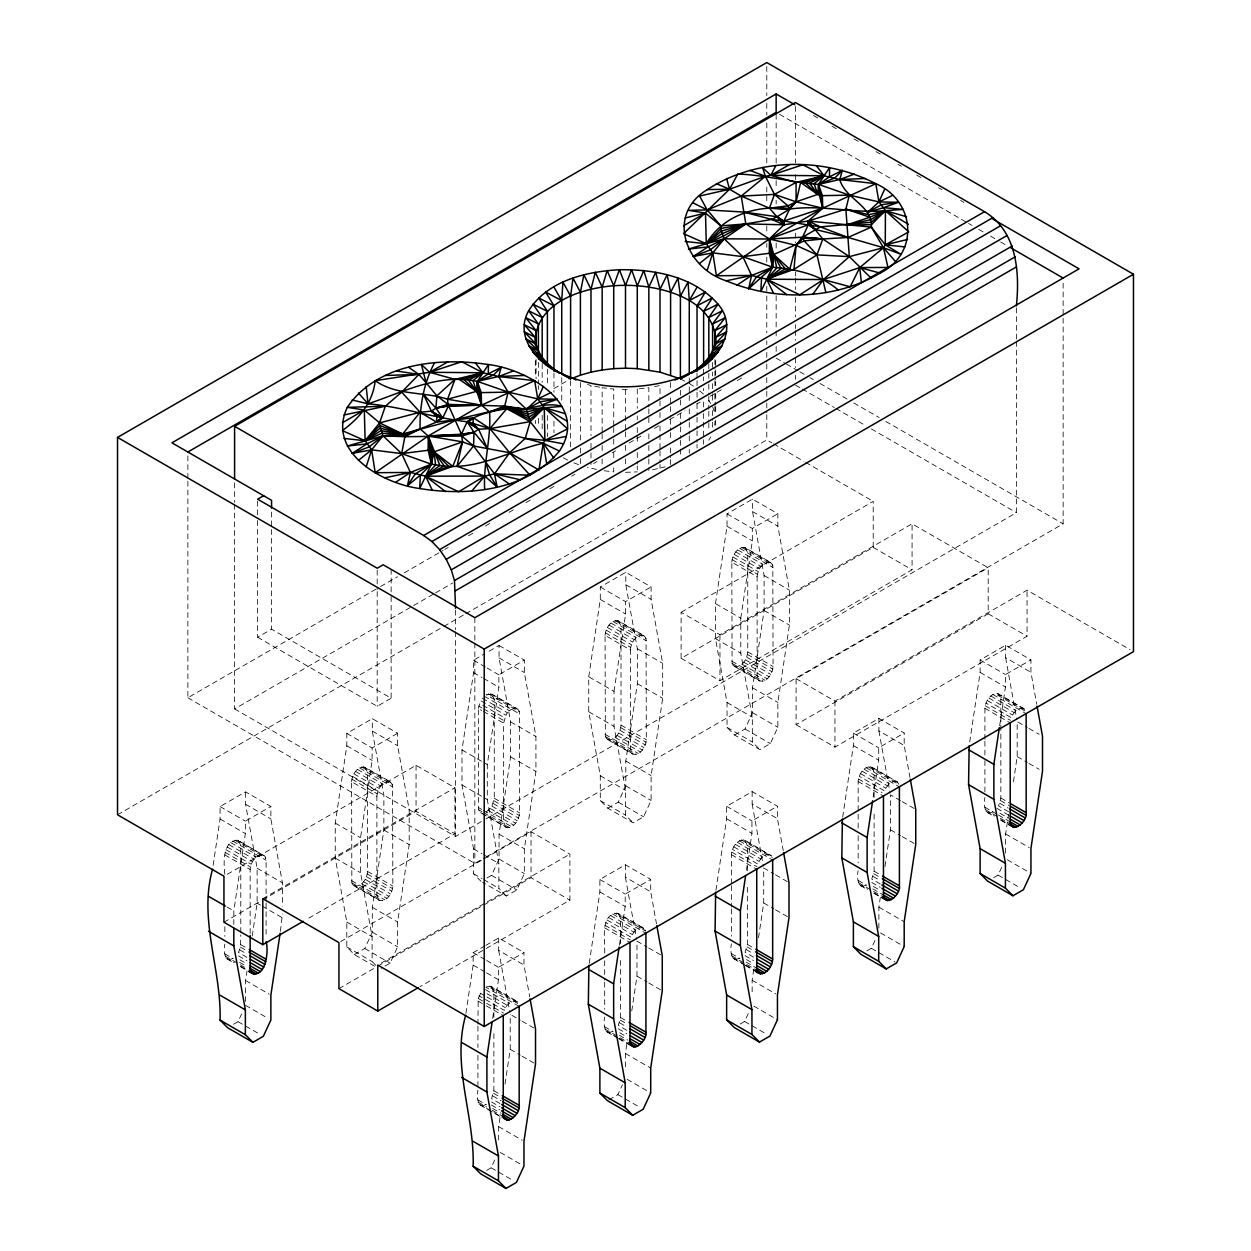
<?xml version="1.0" encoding="UTF-8"?>
<svg xmlns="http://www.w3.org/2000/svg" width="1251" height="1251" viewBox="0 0 1251 1251"><rect width="100%" height="100%" fill="white"/><g stroke="black" fill="none" stroke-linecap="round" stroke-linejoin="round"><path stroke-width="0.75" stroke-dasharray="5 3.75" d="M224.836 874.277C223.522 864.41 222.318 839.358 238.456 840.516L265.024 856.294L266.088 860.281L266.088 901.033M246.885 957.343L238.456 952.48L240.52 947.163L240.786 934.919M250.153 933.512L250.153 869.492C250.481 862.799 256.033 853.166 263.758 855.121M351.594 781.703C351.906 775.01 357.473 765.377 365.198 767.332L390.5 781.953L392.564 784.893L392.845 886.068C392.517 892.761 386.95 902.378 379.225 900.423L353.924 885.817L351.859 882.878L351.594 781.703L376.895 796.324L376.895 895.263L379.225 900.423M353.924 885.817C361.648 887.772 367.215 878.139 367.528 871.447L367.528 772.492L365.198 767.332M376.895 796.324C377.223 789.616 382.775 779.999 390.5 781.953M478.335 708.535L480.665 700.669L505.967 715.291C507.812 709.176 519.618 704.469 519.587 713.93L519.587 812.884C519.259 819.577 513.692 829.21 505.967 827.255L480.665 812.634L478.601 809.71L478.335 708.535L481.698 710.474M486.295 812.087L491.94 806.129L494.27 798.279L494.27 699.325L491.94 694.164L486.295 694.727L519.587 713.93M505.967 827.255L503.637 822.095L503.637 723.141L505.967 715.291M477.929 1024.288L478.21 998.454L481.916 990.729M499.978 1103.476L491.534 1098.597L493.879 1090.747L493.879 1032.544M605.077 635.352C605.39 628.659 610.957 619.042 618.682 620.996L643.984 635.602L646.048 638.542L646.329 739.716C646.001 746.409 640.434 756.026 632.725 754.072L607.407 739.466L605.343 736.526L605.077 635.352L630.379 649.973L630.379 748.911L632.725 754.072M607.407 739.466C615.132 741.421 620.699 731.804 621.012 725.095L621.012 626.157L618.682 620.996M630.379 649.973C630.707 643.264 636.274 633.647 643.984 635.602M604.671 953.043C605.515 943.238 599.088 912.37 618.275 913.465L643.593 928.07L645.657 931.01L614.71 913.136M626.72 1030.292L618.275 1025.429L620.621 1017.563L620.621 959.361M731.819 562.184C732.132 555.475 737.699 545.858 745.424 547.813L770.741 562.434L772.79 565.358L773.071 666.533C772.743 673.241 767.176 682.858 759.466 680.904L734.149 666.283L732.085 663.358L731.819 562.184L757.121 576.789L757.121 675.743L759.466 680.904M734.149 666.283C741.874 668.237 747.441 658.62 747.754 651.927L747.754 552.973L745.424 547.813M757.121 576.789C757.449 570.096 763.016 560.479 770.741 562.434M731.413 883.753L731.413 854.652C731.741 847.943 737.308 838.326 745.033 840.281L771.601 856.075L743.375 839.781M753.462 957.124L745.033 952.246L747.363 944.396L747.363 884.254M858.155 828.037L858.155 781.468C858.483 774.776 864.05 765.159 871.775 767.113L897.076 781.719L899.141 784.658L868.194 766.785M880.204 883.941L871.775 879.078L874.105 871.212L874.105 813.009M984.912 739.341L984.912 708.301C985.225 701.608 990.792 691.975 998.517 693.93L1023.818 708.551L1025.883 711.475L994.936 693.617M1008.634 811.743L998.517 805.894L1000.847 798.044L1000.847 699.09L998.517 693.93M715.681 420.258L714.915 427.044L714.915 421.274M213.123 865.379L220.067 818.983L220.067 806.551L245.571 791.836L270.873 806.442L270.873 818.873L282.429 882.831L282.429 906.162M233.812 924.52L233.812 910.916L245.368 833.588L245.368 821.172L270.873 806.442M245.571 1001.551L245.571 980.518L247.01 970.854M252.217 936.061L257.127 903.206L257.127 868.225L245.571 804.252L245.571 791.836M280.412 931.338L282.429 913.934M374.581 966.241L354.33 954.544L346.808 946.929L346.808 922.065L335.252 858.108L335.252 823.127L346.808 745.799L346.808 733.383L372.313 718.653L397.615 733.258L397.615 745.69L409.186 809.663L409.186 844.644L397.615 921.956L397.615 946.804L390.093 963.129L381.133 968.29M375.879 965.35L372.11 961.534L372.11 936.686L360.554 872.713L360.554 837.732L372.11 760.42L372.11 747.989L397.615 733.258M354.33 954.544L364.776 948.508L372.313 932.198L372.313 907.35L383.869 830.023L383.869 795.057L372.313 731.084L372.313 718.653M481.072 881.376L473.55 873.745L473.55 848.897L461.994 784.924L461.994 749.943L473.55 672.631L473.55 660.2L484.7 653.757M506.389 895.982L498.852 888.366L498.852 863.503L487.296 799.545L487.296 764.564L498.852 687.237L498.852 674.821L524.357 660.09L524.357 672.522L535.928 736.495L535.928 771.46L524.357 848.788L524.357 873.636L516.835 889.946L506.389 895.982L482.761 882.346M465.919 1013.419L473.144 965.1L473.144 952.668L484.309 946.225M487.046 877.921L491.534 875.34L499.055 859.03L499.055 834.167L510.611 756.855L510.611 721.874L499.055 657.901L499.055 645.485L486.295 652.85M492.675 1018.377L498.461 979.705L498.461 967.289L523.966 952.558L523.966 964.99L529.752 996.969M498.664 1140.021L498.664 1126.635L500.384 1115.048M505.013 1084.117L510.22 1049.323L510.22 1014.342M588.736 676.775L600.292 599.464L600.292 587.032L625.797 572.301L651.114 586.922L651.114 599.338L662.67 663.311L662.67 698.293L651.114 775.604L651.114 800.468L643.577 816.778L633.131 822.814L607.814 808.193L600.292 800.577L600.292 775.729L588.736 711.756L588.736 676.775L614.038 691.381L614.038 726.362L625.594 790.335L625.594 815.183L633.131 822.814M614.038 691.381L625.594 614.069L625.594 601.637L651.114 586.922M589.205 963.442L599.886 891.932L599.886 879.5L625.406 864.769L650.708 879.39L650.708 891.807L656.494 923.801M607.814 808.193L618.275 802.157L625.797 785.847L625.797 760.999L637.353 683.671L637.353 648.706L625.797 584.733L625.797 572.301M619.417 945.193L625.203 906.537L625.203 894.105L650.708 879.39M625.406 1066.853L625.406 1053.467L627.126 1041.864M631.755 1010.933L636.962 976.155L636.962 941.174L647.08 947.023M715.478 603.607L727.034 526.28L727.034 513.864L752.539 499.133L777.856 513.739L777.856 526.171L789.412 590.144L789.412 625.109L777.856 702.437L777.856 727.284L770.319 743.594L759.873 749.63L734.556 735.025L727.034 727.394L727.034 702.546L715.478 638.573L715.478 603.607L740.78 618.213L740.78 653.194L752.336 717.167L752.336 742.015L759.873 749.63M740.78 618.213L752.336 540.901L752.336 528.469L777.856 513.739M715.947 890.274L726.643 818.748L726.643 806.332L752.148 791.602L777.45 806.207L777.45 818.639L783.235 850.617M734.556 735.025L745.017 728.989L752.539 712.679L752.539 687.815L764.095 610.504L764.095 575.523L752.539 511.55L752.539 499.133M746.456 870.086L751.945 833.369L751.945 820.937L777.45 806.207M752.148 991.762L752.148 980.284L753.587 970.62M758.497 937.765L763.704 902.972L763.704 867.991L773.822 873.839M842.689 817.091L853.385 745.58L853.385 733.149L878.89 718.418L904.192 733.039L904.192 745.455L909.977 777.45M873.198 796.918L878.687 760.186L878.687 747.77L904.192 733.039M878.89 928.148L878.89 907.116L880.329 897.452M884.957 866.521L890.446 829.804L890.446 794.823L900.564 800.671M969.713 741.984L980.127 672.397L980.127 659.981L1005.632 645.25L1030.933 659.856L1030.933 672.287L1036.719 704.266M999.658 725.674L1005.429 687.018L1005.429 674.586L1030.933 659.856M1005.632 853.057L1005.632 833.948L1008.525 814.604M1013.435 781.75L1017.188 756.62L1017.188 721.639L1027.306 727.488M233.562 1024.272L238.034 1021.692L242.553 1011.903M486.655 1170.389L491.127 1167.808L495.646 1158.019M608.909 1099.801L617.869 1094.625L622.388 1084.836M740.139 1024.037L744.611 1021.457L749.13 1011.668M866.88 950.869L871.353 948.274L875.872 938.5M993.622 877.686L998.095 875.106L1002.614 865.317M519.181 1006.398L485.904 987.195L487.968 986.32L518.915 1004.178C515.349 996.031 505.639 1004.834 504.309 1010.386L478.992 995.78M643.593 928.07C637.744 926.1 633.037 932.495 631.051 937.218L605.75 922.612M770.335 854.902C764.486 852.916 759.795 859.312 757.793 864.034L732.492 849.429M897.076 781.719C891.228 779.748 886.537 786.144 884.535 790.867L859.234 776.261M1023.818 708.551C1017.97 706.565 1013.279 712.961 1011.277 717.699L985.976 703.078M708.817 440.18L710.709 436.959M553.958 388.561L569.127 379.694M257.628 520.572L257.628 637.244L271.576 629.19L391.141 698.23L391.141 594.741M187.869 481.26L187.869 697.777L378.897 587.485M380.585 586.516L397.49 576.742M404.261 572.849L443.135 550.393M444.824 549.424L448.202 547.469M468.5 535.756L473.566 532.832M485.404 525.999L492.159 522.089M509.063 512.331L514.13 509.407M525.967 502.574L532.738 498.664M549.642 488.906L554.709 485.982M571.613 476.224L574.991 474.27M593.584 463.527L596.962 461.588M612.177 452.799L615.57 450.845M629.081 443.042L640.919 436.208M654.445 428.405L659.512 425.465M669.66 419.617L684.876 410.828M696.713 403.995L700.091 402.04M710.224 396.192L715.306 393.267M716.995 392.282L722.062 389.358M737.277 380.57L744.032 376.676M234.594 504.278L234.594 708.91L411.97 606.5M413.659 605.515L433.925 593.818M435.614 592.849L452.518 583.091M117.531 814.776L442.166 627.361M443.855 626.376L464.137 614.663M465.825 613.694L766.785 439.93L771.851 442.854M257.628 637.244L377.192 706.283L391.141 698.23M227.322 874.277L416.051 765.315L454.911 787.739L454.911 833.76L306.62 919.376M681.107 612.286L873.214 501.37L873.214 547.391L681.107 658.307L681.107 612.286L719.966 634.726L912.073 523.809L988.196 567.766L988.196 613.788L796.089 724.689L796.089 678.668L988.196 567.766M262.804 898.656L454.911 787.739M223.945 922.237L261.021 900.845M262.71 899.86L416.051 811.336L454.911 833.76M681.107 658.307L719.966 680.747L912.073 569.83L912.073 523.809M234.594 708.91L455.552 836.481L484.278 819.905M485.967 818.92L1016.406 512.675L1016.406 341.023M187.869 697.777L474.848 863.456L484.981 857.592M486.67 856.622L1063.131 523.809L1063.131 281.944M340.616 941.628L531.034 831.696L569.893 854.136L569.893 900.157L419.914 986.742M381.164 963.098L569.893 854.136M796.089 678.668L834.949 701.107L1027.055 590.191L1130.091 649.691M338.927 988.634L376.004 967.226M377.693 966.257L531.034 877.717L569.893 900.157M485.904 945.318L498.664 937.953L523.966 952.558M796.089 724.689L834.949 747.128L1027.055 636.212L1027.055 590.191M232.811 958.422C223.898 963.364 223.569 949.29 224.836 944.13M992.872 811.852C983.974 816.794 983.646 802.72 984.912 797.544M866.13 885.02C857.216 889.961 856.888 875.888 858.155 870.727M739.388 958.203C730.475 963.145 730.146 949.071 731.413 943.895M612.646 1031.371C603.733 1036.313 603.404 1022.239 604.671 1017.079M485.904 1104.555C476.991 1109.481 476.662 1095.423 477.929 1090.246M652.569 469.813L665.297 466.858M654.429 386.622L660.012 385.527L660.012 399.006M639.198 388.811L648.847 387.716L648.847 406.966M487.968 986.32L491.534 986.632L516.851 1001.238M622.138 389.358L628.862 389.358M625.5 472.331L637.275 471.877M604.092 470.767L613.725 471.877L613.725 466.091M594.71 386.246L600.292 387.341M596.571 469.453L587.454 467.358M587.454 384.51L590.988 385.527L590.988 435.614M480.665 812.634L507.625 827.755M573.865 462.823L580.401 465.341L580.401 457.647M680.403 378.944L684.829 381.195M563.2 457.819L567.641 460.071M813.385 115.452L820.156 119.361M831.993 126.195L837.075 129.134M853.995 138.908L860.766 142.817M875.997 151.606L882.768 155.515M897.999 164.303L901.377 166.258M916.608 175.046L923.379 178.956M938.61 187.759L942.003 189.699M960.612 200.457L963.989 202.412M779.529 114.31L966.898 222.49M968.587 223.476L971.964 225.415M978.72 229.324L983.786 232.248M990.542 236.142L998.986 241.021M1000.659 241.99L1007.415 245.884M776.152 358.13L784.596 363.009M786.285 363.978L798.107 370.796M799.796 371.766L808.224 376.645M809.913 377.614L813.291 379.569M820.046 383.463L847.052 399.053M853.808 402.963L879.125 417.584M885.88 421.478L1063.131 523.809M795.448 385.105L800.515 388.013M802.188 388.998L834.245 407.498M835.934 408.467L864.597 425.027M871.353 428.921L1016.406 512.675M773.54 443.839L803.955 461.384M805.644 462.37L873.214 501.37M873.214 547.391L912.073 569.83M988.196 613.788L1027.055 636.212M752.539 511.55L777.856 526.171M1005.632 645.25L1005.632 657.682L1030.933 672.287M727.034 513.864L752.336 528.469M980.127 659.981L1005.429 674.586M727.034 526.28L752.336 540.901M980.127 672.397L1005.429 687.018M743.766 547.312L772.008 563.607M996.859 693.429L1025.085 709.724M741.859 547.5L772.79 565.358M739.794 548.376L773.071 567.594M992.872 694.493L1026.164 713.711M737.73 549.877L763.032 564.482M990.808 695.994L1016.125 710.615M735.807 551.91L761.108 566.515M988.884 698.027L1014.201 712.632M734.149 554.318L759.466 568.939M987.242 700.451L1012.544 715.056M732.883 556.961L758.2 571.566M764.095 575.523L789.412 590.144M1028.994 728.473L1039.128 734.306M732.085 559.635L757.402 574.256M985.178 705.767L1010.48 720.373M984.912 708.301L1010.214 722.906M764.095 610.504L789.412 625.109M1017.188 756.62L1027.306 762.469M1028.994 763.438L1039.128 769.287M747.754 651.927L773.071 666.533M1000.847 798.044L1009.291 802.907M747.488 654.461L772.79 669.082M1000.581 800.577L1009.01 805.456M625.797 584.733L651.114 599.338M878.89 718.418L878.89 730.85L904.192 745.455M715.478 638.573L740.78 653.194M746.691 657.15L772.008 671.756M999.784 803.267L1008.212 808.13M745.424 659.777L770.741 674.398M743.766 662.201L769.084 676.807M996.859 808.318L1008.666 815.136M741.859 664.218L767.16 678.84M1000.002 813.275L1008.431 818.138M731.819 661.122L765.096 680.341M984.912 807.255L996.719 814.073M998.407 815.042L1010.214 821.86M600.292 587.032L625.594 601.637M732.085 663.358L763.032 681.216M853.385 733.149L878.687 747.77M985.178 809.475L1010.48 824.081M732.883 665.11L761.108 681.404M985.976 811.227L994.404 816.105M1000.706 819.733L1011.277 825.848M987.242 812.415L993.982 816.309M1000.737 820.203L1012.544 827.02M600.292 599.464L625.594 614.069M853.385 745.58L878.687 760.186M752.539 687.815L777.856 702.437M1005.632 833.948L1029.245 847.584M617.024 620.48L645.25 636.775M870.117 766.597L898.343 782.891M615.101 620.668L646.048 638.542M613.053 621.544L646.329 640.762M866.13 767.661L899.406 786.879M610.988 623.061L636.29 637.666M864.066 769.177L889.383 783.783M609.065 625.078L634.366 639.699M862.142 771.195L887.459 785.816M607.407 627.502L632.725 642.107M860.5 773.618L885.802 788.224M752.539 712.679L777.856 727.284M1007.321 859.765L1030.933 873.401M606.141 630.129L631.458 644.75M637.353 648.706L662.67 663.311M902.252 801.641L914.074 808.459M727.034 702.546L752.336 717.167M605.343 632.818L630.66 647.424M858.436 778.935L882.049 792.571M858.155 781.468L883.472 796.089M745.017 728.989L770.319 743.594M998.095 875.106L1020.034 887.772M727.034 727.394L752.336 742.015M637.353 683.671L662.67 698.293M890.446 829.804L900.564 835.637M902.252 836.622L914.074 843.44M499.055 645.485L524.357 660.09M621.012 725.095L646.329 739.716M874.105 871.212L880.86 875.121M620.746 727.644L646.048 742.25M873.839 873.761L880.579 877.655M499.055 657.901L524.357 672.522M752.148 791.602L752.148 804.018L777.45 818.639M588.736 711.756L614.038 726.362M619.949 730.318L645.25 744.924M873.042 876.435L879.781 880.329M618.682 732.961L643.984 747.566M617.024 735.369L642.342 749.99M871.806 882.471L880.235 887.334M615.101 737.402L640.418 752.007M873.261 886.443L880 890.337M605.077 734.306L638.354 753.524M858.155 880.423L866.599 885.286M872.885 888.914L883.472 895.028M473.55 660.2L485.357 667.018M487.046 668.003L498.852 674.821M726.643 806.332L751.945 820.937M605.343 736.526L636.29 754.4M858.436 882.643L883.738 897.264M606.141 738.293L634.366 754.588M859.234 884.41L867.662 889.273M873.964 892.917L884.535 899.016M860.5 885.583L867.24 889.477M873.996 893.37L884.113 899.219M473.55 672.631L481.979 677.51M483.668 678.48L498.852 687.237M726.643 818.748L751.945 833.369M625.797 760.999L651.114 775.604M878.89 907.116L904.192 921.721M491.94 694.164L517.242 708.77M490.283 693.648L518.508 709.958M488.359 693.852L519.306 711.71M741.452 839.968L772.399 857.826M739.388 840.844L772.665 860.062M484.231 696.228L509.548 710.834M737.324 842.345L762.641 856.966M482.323 698.261L507.625 712.867M735.4 844.378L760.717 858.984M733.758 846.786L759.06 861.407M625.797 785.847L651.114 800.468M880.579 932.949L904.192 946.585M482.777 705.267L504.7 717.918M510.611 721.874L535.928 736.495M775.511 874.809L787.317 881.627M600.292 775.729L625.594 790.335M478.601 705.986L481.979 707.941M483.668 708.91L503.903 720.607M731.694 852.103L756.996 866.724M483.386 711.459L503.637 723.141M731.413 854.652L756.73 869.257M618.275 802.157L643.577 816.778M871.353 948.274L894.981 961.925M600.292 800.577L625.594 815.183M510.611 756.855L535.928 771.46M763.704 902.972L773.822 908.82M775.511 909.79L789.006 917.577M461.994 749.943L487.296 764.564M494.27 798.279L519.587 812.884M747.363 944.396L754.103 948.289M494.004 800.812L519.306 815.417M747.097 946.929L753.837 950.823M372.313 731.084L397.615 745.69M625.406 864.769L625.406 877.201L650.708 891.807M461.994 784.924L487.296 799.545M493.207 803.486L518.508 818.107M746.3 949.618L753.039 953.512M491.94 806.129L517.242 820.75M490.283 808.553L515.6 823.158M745.064 955.639L753.493 960.518M488.359 810.57L513.676 825.191M746.519 959.611L753.258 963.52M478.335 807.474L481.698 809.428M483.386 810.398L511.612 826.692M731.413 953.59L739.857 958.469M746.143 962.097L756.73 968.211M346.808 733.383L372.11 747.989M599.886 879.5L625.203 894.105M478.601 809.71L481.979 811.649M483.668 812.618L509.548 827.568M731.694 955.827L756.996 970.432M732.492 957.578L744.298 964.396M745.533 965.115L757.793 972.199M733.758 958.751L743.876 964.599M745.565 965.584L755.682 971.417M346.808 745.799L372.11 760.42M599.886 891.932L625.203 906.537M499.055 834.167L524.357 848.788M752.148 980.284L775.761 993.935M363.541 766.832L391.766 783.126M616.634 912.949L644.859 929.243M361.617 767.019L392.564 784.893M359.553 767.895L392.845 787.114M612.646 914.012L645.923 933.23M357.489 769.396L382.806 784.017M610.582 915.529L635.899 930.134M355.565 771.429L380.883 786.05M608.658 917.546L633.976 932.167M353.924 773.853L379.225 788.458M607.016 919.97L632.318 934.575M499.055 859.03L524.357 873.636M753.837 1006.117L777.45 1019.753M352.657 776.48L377.958 791.101M648.769 947.992L660.575 954.81M473.55 848.897L481.979 853.776M483.668 854.746L498.852 863.503M351.859 779.17L377.161 793.775M604.952 925.287L630.254 939.892M604.671 927.82L629.988 942.441M491.534 875.34L516.835 889.946M744.611 1021.457L766.55 1034.124M473.55 873.745L481.979 878.624M483.668 879.594L498.852 888.366M383.869 830.023L409.186 844.644M636.962 976.155L647.08 981.988M648.769 982.973L662.264 990.761M335.252 823.127L360.554 837.732M367.528 871.447L392.845 886.068M620.621 1017.563L627.361 1021.457M367.262 873.98L392.564 888.601M620.34 1020.112L627.095 1024.006M245.571 804.252L270.873 818.873M498.664 937.953L498.664 950.369L523.966 964.99M335.252 858.108L360.554 872.713M366.465 876.67L391.766 891.275M619.542 1022.786L626.298 1026.68M365.198 879.312L390.5 893.918M363.541 881.72L388.858 896.326M618.322 1028.807L626.751 1033.686M361.617 883.753L386.934 898.359M619.777 1032.794L626.516 1036.688M351.594 880.657L384.87 899.86M604.671 1026.774L613.115 1031.637M619.401 1035.265L627.83 1040.144M220.067 806.551L245.368 821.172M351.859 882.878L382.806 900.751M473.144 952.668L484.966 959.501M486.639 960.471L498.461 967.289M604.952 1028.994L630.254 1043.615M352.657 884.645L380.883 900.939M605.75 1030.761L617.556 1037.579M618.792 1038.283L631.051 1045.367M607.016 1031.934L617.134 1037.783M618.823 1038.752L630.629 1045.57M220.067 818.983L245.368 833.588M473.144 965.1L484.966 971.918M486.639 972.887L498.461 979.705M372.313 907.35L397.615 921.956M625.406 1053.467L650.708 1068.073M236.799 840L265.024 856.294M489.892 986.116L518.117 1002.426M234.875 840.187L265.822 858.061M232.811 841.079L266.088 860.281M230.747 842.58L256.064 857.185M485.529 989.666L509.141 1003.302M228.824 844.613L254.141 859.218M486.983 993.654L507.234 1005.335M227.182 847.021L252.483 861.642M480.259 993.138L485.325 996.062M487.014 997.031L505.576 1007.759M372.313 932.198L397.615 946.804M627.095 1079.285L650.708 1092.936M225.915 849.664L251.216 864.269M257.127 868.225L282.429 882.831M511.909 1015.312L520.338 1020.19M522.027 1021.16L533.833 1027.978M346.808 922.065L372.11 936.686M225.117 852.338L250.419 866.959M478.21 998.454L484.95 1002.348M486.639 1003.333L503.512 1013.075M224.836 854.886L250.153 869.492M477.929 1001.003L484.684 1004.897M486.373 1005.867L503.246 1015.609M364.776 948.508L390.093 963.129M617.869 1094.625L639.808 1107.291M346.808 946.929L372.11 961.534M257.127 903.206L260.505 905.145M262.194 906.131L282.429 917.812M510.22 1049.323L520.338 1055.172M522.027 1056.141L535.522 1063.929M227.056 907.022L233.812 910.916M240.786 944.63L247.542 948.524M493.879 1090.747L500.619 1094.641M240.52 947.163L247.26 951.057M493.598 1093.28L500.353 1097.174M239.723 949.837L246.463 953.731M492.8 1095.954L501.244 1100.833M238.488 955.873L246.916 960.737M491.58 1101.99L500.009 1106.854M239.942 959.845L246.682 963.739M491.346 1104.993L499.775 1109.856M224.836 953.825L233.28 958.704M239.566 962.332L246.775 966.491M477.929 1099.942L486.373 1104.821M492.659 1108.449L501.088 1113.312M225.117 956.045L247.62 969.056M478.21 1102.178L486.639 1107.041M492.269 1110.294L503.512 1116.783M225.915 957.813L234.344 962.691M240.645 966.319L247.839 970.479M478.992 1103.929L504.309 1118.55M227.182 958.985L233.921 962.879M240.677 966.788L247.432 970.682M480.259 1105.102L503.887 1118.738M245.571 980.518L269.184 994.154M498.664 1126.635L522.277 1140.271M245.571 1005.366L267.495 1018.033M500.337 1152.468L522.277 1165.134M238.034 1021.692L259.973 1034.342M491.127 1167.808L513.066 1180.475M689.27 383.431L693.93 386.512M699.669 390.828L703.609 394.221L703.609 388.435M871.775 767.113L874.105 772.274L874.105 797.497M745.033 840.281L747.363 845.441L747.363 870.665M618.275 913.465L620.621 918.625L620.621 943.848M491.534 986.632L493.879 991.793L493.879 1018.955M238.456 840.516L240.786 845.676L240.786 932.98M708.817 400.336L710.709 403.557M712.617 406.778L714.915 413.455M1005.632 657.682L1016.844 719.763M878.89 730.85L890.102 792.946M752.148 804.018L763.36 866.114M625.406 877.201L636.618 939.282M498.664 950.369L509.876 1012.466M535.319 420.258L535.694 423.651M1016.406 307.871L1016.406 339.084M984.912 741.28L984.912 758.747M984.912 760.686L984.912 795.605M858.155 835.793L858.155 862.955M834.949 701.107L834.949 747.128M795.448 106.413L795.448 162.927M795.448 174.624L795.448 180.472M795.448 233.093L795.448 242.835M795.448 272.061L795.448 275.971M795.448 277.91L795.448 289.606M795.448 297.394L795.448 316.894M795.448 324.681L795.448 328.575M795.448 330.53L795.448 340.272M795.448 348.075L795.448 355.863M795.448 357.817L795.448 367.559M795.448 375.347L795.448 379.256M776.152 114.326L776.152 163.083M776.152 180.629L776.152 188.432M776.152 200.144L776.152 204.038M776.152 243.054L776.152 250.857M776.152 295.721L776.152 328.872M776.152 330.827L776.152 338.63M776.152 346.433L776.152 352.282M766.785 66.444L766.785 95.623M766.785 103.395L766.785 115.076M766.785 122.848L766.785 163.709M766.785 187.04L766.785 202.615M766.785 225.946L766.785 233.734M766.785 243.46L766.785 247.354M766.785 257.081L766.785 262.913M766.785 286.26L766.785 294.032M766.785 295.987L766.785 332.938M766.785 340.725L766.785 344.619M766.785 352.391L766.785 362.118M766.785 364.072L766.785 369.905M766.785 377.693L766.785 389.358M766.785 391.297L766.785 401.024M766.785 402.978L766.785 412.705M766.785 414.644L766.785 439.93M731.413 885.692L731.413 907.038M731.413 908.977L731.413 936.139M719.966 634.726L719.966 680.747M715.681 360.538L715.681 368.232M715.681 370.171L715.681 379.804M715.681 381.727L715.681 385.574M715.681 393.283L715.681 404.839M715.681 406.763L715.681 414.472M714.915 359.522L714.915 369.154M714.915 371.078L714.915 378.881M714.915 380.711L714.915 386.59M714.915 394.19L714.915 403.932M714.915 405.746L714.915 413.565M712.617 362.446L712.617 370.171M712.617 372.079L712.617 375.957M712.617 383.635L712.617 393.299M712.617 395.207L712.617 400.992M712.617 410.609L712.617 420.242M712.617 422.166L712.617 427.951M708.817 363.728L708.817 371.438M708.817 373.361L708.817 382.994M708.817 384.307L708.817 394.55M708.817 396.473L708.817 409.358M708.817 411.282L708.817 420.915M708.817 422.838L708.817 430.547M703.609 369.17L703.609 375.003M703.609 376.879L703.609 380.789M703.609 401.978L703.609 411.61M703.609 413.534L703.609 444.355M697.042 372.97L697.042 378.928M697.042 380.664L697.042 390.296M697.042 392.235L697.042 401.868M697.042 403.792L697.042 415.348M697.042 417.271L697.042 428.827M697.042 430.766L697.042 442.322M697.042 444.246L697.042 448.093M689.27 378.083L689.27 401.211M689.27 408.905L689.27 420.477M689.27 422.4L689.27 433.956M689.27 435.88L689.27 441.666M689.27 449.359L689.27 453.222M680.403 390.281L680.403 397.99M680.403 399.913L680.403 405.699M680.403 413.393L680.403 424.965M680.403 426.888L680.403 438.444M680.403 440.368L680.403 455.786M670.599 382.509L670.599 390.218M670.599 397.912L670.599 417.177M670.599 419.116L670.599 430.672M670.599 432.596L670.599 440.305M670.599 448.014L670.599 457.647M670.599 459.57L670.599 465.341M660.012 400.93L660.012 410.563M660.012 412.486L660.012 418.272M660.012 425.981L660.012 449.093M660.012 451.017L660.012 462.573M660.012 464.512L660.012 468.359M648.847 408.905L648.847 426.231M648.847 433.941L648.847 443.573M648.847 445.497L648.847 457.068M648.847 458.992L648.847 470.548M637.275 389.03L637.275 408.295M637.275 416.004L637.275 419.867M637.275 427.561L637.275 444.903M637.275 452.612L637.275 464.168M637.275 466.091L637.275 469.954M625.5 389.483L625.5 429.937M625.5 431.861L625.5 437.647M625.5 445.356L625.5 451.126M625.5 458.836L625.5 466.545M613.725 425.637L613.725 389.03L602.153 387.716L602.153 432.017M613.725 427.561L613.725 437.193M613.725 439.132L613.725 444.903M613.725 452.612L613.725 458.398M604.671 960.799L604.671 980.205M604.671 982.144L604.671 1009.307M602.153 433.941L602.153 443.573M602.153 445.497L602.153 451.283M602.153 458.992L602.153 466.701M590.988 443.307L590.988 451.017M590.988 452.94L590.988 464.512M580.401 382.509L580.401 440.305M580.401 448.014L580.401 455.708M570.597 380.648L570.597 448.077M561.73 377.661L561.73 401.211M553.958 372.97L553.958 392.235M553.958 421.134L553.958 432.69M547.391 369.17L547.391 386.575M547.391 415.473L547.391 436.662M542.183 363.728L542.183 382.384M542.183 415.129L542.183 432.471M538.383 362.446L538.383 383.666M538.383 385.574L538.383 389.436M538.383 418.319L538.383 426.028M536.085 359.522L536.085 378.881M535.319 360.538L535.319 377.865M531.034 831.696L531.034 877.717M477.929 1026.227L477.929 1047.556M477.929 1055.328L477.929 1088.307M474.848 617.681L474.848 641.091M474.848 643.045L474.848 863.456M455.552 610.222L455.552 629.722M455.552 631.677L455.552 836.481M416.051 765.315L416.051 811.336M391.141 569.361L391.141 592.802M377.192 570.159L377.192 589.612M377.192 591.551L377.192 706.283M271.576 512.05L271.576 629.19M266.088 902.972L266.088 937.89M257.628 501.119L257.628 518.633M234.594 482.839L234.594 502.339M224.836 926.663L224.836 936.373M187.869 455.911L187.869 479.321"/><path stroke-width="1.5" d="M434.597 362.681C423.761 382.743 419.585 406.262 420.086 428.89L428.249 435.958L439.899 465.466C476.271 471.142 508.797 450.939 543.231 443.245L559.432 451.079C590.144 404.824 527.218 369.092 488.453 364.557C439.554 357.145 377.442 363.025 347.293 407.341C326.104 452.018 382.384 483.762 419.71 488.531C467.733 496.35 526.405 490.924 559.432 451.079M904.817 246.9L885.27 244.852L885.427 210.653L878.937 201.911L875.794 183.709C824.143 156.844 756.542 157.36 707.347 189.589C665.438 214.75 685.673 268.058 726.221 280.803C774.885 301.21 834.182 300.209 880.125 273.109C919.829 253.312 915.247 200.66 875.794 183.709L839.796 179.534L824.065 175.781L770.835 175.312L765.409 176.282L729.583 189.229L699.606 196.047L707.175 209.902L720.779 225.899L721.327 231.138L724.188 238.832L742.828 256.643L751.57 275.455L748.63 288.762L772.571 267.198L773.728 254.516L769.428 238.988L745.831 223.898L720.779 225.899L705.486 213.03L688.457 210.356L707.175 209.902L743.86 212.06L777.027 216.736L783.751 221.005L820.375 226.916L848.006 237.455L883.472 247.698L900.611 254.109L885.27 244.852L871.368 227.103C872.807 205.492 845.035 199.034 839.796 179.534L842.345 170.371L829.429 176.844L818.498 184.382C791.351 182.318 765.065 174.999 737.762 174.03L729.583 189.229L683.562 233.656L706.299 243.773L712.804 252.858L716.37 275.752L751.57 275.455L766.707 279.208L823.424 279.567L850.227 286.807L859.75 267.589L883.472 247.698L885.27 244.852L908.758 231.888L885.427 210.653C853.589 213.718 821.735 204.398 789.569 209.136C757.856 204.335 723.078 214.828 706.299 243.773L688.457 249.09L708.144 246.869L724.188 238.832L745.831 223.898L771.804 219.41L777.027 216.736L789.569 209.136L796.089 201.818L800.64 182.49L824.065 175.781L829.616 167.587L829.429 176.844M534.63 380.679L481.572 405.168L428.249 435.958L428.155 450.266L431.392 464.168L419.71 488.531L420.367 475.099L431.392 464.168L434.019 451.846L462.526 441.884L473.55 445.981L509.626 452.737L538.946 470.079L543.231 443.245L544.904 440.383L544.263 407.638L537.758 398.897L534.63 380.679L498.617 376.504L482.902 372.751L429.656 372.282L375.206 380.679C372.923 402.462 359.365 418.115 342.383 430.625L365.12 440.743L371.641 449.828L375.206 472.722L410.406 472.425L425.543 476.178L484.762 476.084L494.505 473.848L530.049 475.224L509.626 452.737L489.939 428.608L473.378 417.787L436.427 422.103L404.089 435.801L383.009 435.801L347.293 446.06L366.981 443.839L383.009 435.801L402.697 434.003L454.911 419.789L506.186 407.779L526.452 409.28L562.012 406.372C543.028 400.742 525.889 412.814 506.827 408.608C493.16 411.079 478.742 413.612 467.155 421.775L461.431 434.191L462.526 441.884L457.022 466.326L484.762 476.084L497.147 487.046L494.505 473.848L473.55 445.981L461.838 436.052L404.871 436.693L383.009 435.801L369.154 446.873L352.11 453.409L366.981 443.839M484.669 489.469C483.121 463.417 491.377 437.928 489.548 411.954L481.572 405.168L472.941 380.648C436.224 374.299 401.899 392.642 368.029 403.807L352.11 399.992M475.239 362.681L482.902 372.751L472.941 380.648L477.319 381.352L488.265 373.814L488.453 364.557L477.319 381.352L476.553 391.375L447.561 399.21C423.667 391.25 396.958 396.035 375.206 380.679M358.443 393.033L368.029 403.807C401.696 406.684 433.675 417.912 467.155 421.775L474.02 432.267L473.55 445.981L457.022 466.326M761.546 278.129L760.874 291.546L772.571 267.198L772.289 254.156L769.428 238.988L783.939 224.789L808.224 221.02L845.879 209.105L868.882 214.75L885.427 210.653L903.175 209.402L883.566 207.666L867.631 212.31L878.937 201.911L892.104 195.625M565.389 413.721L544.263 407.638L530.189 421.65L489.939 428.608L478.539 429.202L467.155 421.775L473.378 417.787L472.972 423.104L478.539 429.202L487.296 448.265L474.02 432.267L461.431 434.191L428.249 435.958L375.206 472.722M716.37 183.709L729.583 189.229L741.249 196.094L769.428 208.198L787.958 205.836L796.089 201.818L817.716 194.405L818.498 184.382L824.065 175.781L816.403 165.711M426.091 382.697L418.929 374.424L401.665 392.126L420.086 412.236L436.427 422.103L442.682 417.99L435.927 408.123L436.88 395.863L454.911 379.381L482.902 372.751L461.728 361.727L429.656 372.282L421.384 364.557L426.091 382.697L436.88 395.863L448.046 404.386L504.7 406.075L526.452 409.28L540.229 401.727L557.164 399.288L542.387 404.652M344.025 438.429L365.12 440.743L379.6 422.869L420.086 412.236L431.392 411.157L442.401 417.928L436.427 422.103L436.865 416.818L431.392 411.157L423.51 394.393L435.927 408.123L448.405 406.09L481.572 405.168L481.182 392.626L477.319 381.352L493.52 375.081L501.182 367.341L498.617 376.504L508.172 392.126L526.452 409.28L530.189 421.65L525.264 438.382L509.626 452.737L494.505 473.848L509.048 483.777M773.618 293.5L766.707 279.208L793.978 269.356L796.089 245.352L802.595 237.19L808.24 224.789L808.224 221.02L822.751 208.198L875.794 183.709M401.665 392.126L385.339 406.231L379.6 422.869L379.741 425.496L383.009 435.801L401.665 453.613L410.406 472.425L407.451 485.732L415.316 473.848L431.392 464.168L432.565 451.502L428.249 435.958L461.541 434.629L474.02 432.267L478.539 429.202L467.436 421.837L478.539 429.202M249.105 971.652C265.634 982.129 269.059 950.322 266.088 941.768M503.246 1015.609L503.246 1114.563C505.373 1127.683 520.948 1113.562 519.181 1105.352L519.181 1006.398M629.988 942.441L629.988 1041.379C632.115 1054.499 647.69 1040.394 645.923 1032.184L645.923 933.23M755.682 971.417C763.704 978.626 772.758 966.914 772.665 959.001L772.665 860.062M883.472 796.089L883.472 895.028C885.599 908.163 901.173 894.043 899.406 885.833L899.406 786.879M1010.214 722.906L1010.214 821.86C1012.356 834.98 1027.915 820.859 1026.164 812.65L1026.164 713.711M535.319 345.12C532.957 299.818 589.409 285.134 625.5 285.353C661.591 285.134 718.043 299.818 715.681 345.12M714.915 348.059L714.915 330.624L726.768 324.666L715.681 337.41C715.4 353.079 703.625 365.652 690.833 373.205C717.183 363.4 739.748 329.107 718.011 304.165C693.945 276.44 654.445 269.184 619.37 269.747C586.094 271.561 547.5 280.646 528.641 310.78C514.098 336.41 537.179 363.259 560.135 373.314M570.597 378.944L570.597 296.112L573.005 278.082L580.401 292.327L580.401 375.159L572.239 378.318M280.13 933.277L270.873 995.139L270.873 1019.987L263.351 1036.297L252.905 1042.333L227.588 1027.712L220.067 1020.097C221.599 969.525 198.315 919.86 212.545 869.242M530.08 998.845L535.522 1028.963L535.522 1063.929L523.966 1141.256L523.966 1166.104L516.444 1182.414L505.983 1188.45L480.681 1173.845L473.144 1166.213C474.676 1115.642 451.408 1065.977 465.638 1015.359M505.983 1188.45L498.461 1180.835L498.461 1155.987L486.905 1092.014L486.905 1057.032L492.096 1022.239M656.822 925.677L662.264 955.78L662.264 990.761L650.708 1068.073L650.708 1092.936L643.186 1109.246L632.725 1115.282L607.423 1100.661L599.886 1093.046L599.886 1068.198L588.33 1004.225L588.908 965.381M632.725 1115.282L625.203 1107.651L625.203 1082.803L613.647 1018.83L613.647 983.849L619.136 947.132M783.579 852.51L789.006 882.612L789.006 917.577L777.45 994.905L777.45 1019.753L769.928 1036.063L759.466 1042.099L734.165 1027.493L726.643 1019.862L726.643 995.014L715.072 931.041L715.65 892.198M759.466 1042.099L751.945 1034.483L751.945 1009.635L740.389 945.662L740.389 910.681L745.58 875.888M910.321 779.326L915.748 809.428L915.748 844.409L904.192 921.721L904.192 946.585L896.67 962.895L886.224 968.931L860.907 954.31L853.385 946.694L853.385 921.846L841.814 857.873L842.392 819.03M886.224 968.931L878.687 961.3L878.687 936.452L867.131 872.479L867.131 837.513L872.619 800.781M1037.063 706.158L1042.505 736.26L1042.505 771.241L1030.933 848.553L1030.933 873.401L1023.412 889.711L1012.966 895.747L987.649 881.142L980.127 873.526L980.127 848.663L968.571 784.69L969.15 745.846M1012.966 895.747L1005.429 888.132L1005.429 863.284L993.873 799.311L993.873 764.33L999.361 727.613M344.025 414.972L385.339 406.231L347.293 407.341L364.322 410.015L379.6 422.869L402.697 434.003L404.871 436.693L401.665 453.613L431.392 464.168L439.899 465.466L425.543 476.178L432.439 490.47M580.401 292.327L583.857 274.798L590.988 289.309L590.988 372.157L580.401 375.159M550.925 392.595L537.758 398.897L526.452 409.28L505.467 406.919L489.548 411.954L504.7 406.075L508.172 392.126L477.319 381.352L478.117 391.766L481.572 405.168L448.311 405.684L435.927 408.123L431.392 411.157L441.29 417.725L436.427 422.103M871.228 278.238L849.335 256.643L845.879 209.105L849.335 195.14L818.498 184.382L819.28 194.796L822.751 208.198L769.428 238.988L716.37 275.752M590.988 289.309L595.32 272.28L602.153 287.12L602.153 369.968L590.988 372.157M786.66 294.579L766.707 279.208L789.788 269.215L796.089 245.352L802.61 237.237L822.751 238.988L848.006 237.455L871.368 227.103L883.472 247.698L894.965 260.974M602.153 287.12L607.204 270.591L613.725 285.791L613.725 368.638L602.153 369.968M366.168 466.842L371.641 449.828L383.009 435.801L403.369 434.91L420.086 428.89L404.871 436.693M707.347 269.856L712.804 252.858L724.188 238.832L769.428 238.988L802.595 237.19L822.751 238.988L849.335 256.643L883.472 247.698L887.975 267.433L859.75 267.589L823.424 279.567L799.827 294.767L766.707 279.208L776.793 267.917L773.728 254.516L769.334 253.296L742.828 256.643L712.804 252.858L693.289 256.439L708.144 246.869M613.725 285.791L619.37 269.747L625.5 285.353L625.5 368.185L613.725 368.638M871.368 227.103L808.224 221.02L822.751 238.988L816.981 254.876L825.832 292.499M749.818 170.371L765.409 176.282L741.249 196.094L743.86 212.06L771.804 219.41L783.751 221.005L783.939 224.789L769.428 208.198L774.447 194.405L796.089 182.411L824.065 175.781L802.892 164.757L770.835 175.312L762.547 167.587L765.409 176.282L774.447 194.405L787.958 205.836L789.569 209.136L783.924 221.02L783.939 224.789L745.831 223.898L720.92 228.511L706.299 243.773L685.204 241.459M461.431 434.191L448.046 404.386L447.561 399.21L454.911 379.381L429.656 372.282L448.108 361.727M625.5 285.353L631.63 269.747L637.275 285.791L637.275 368.638L660.012 372.157L678.761 378.318M445.481 491.549L425.543 476.178L452.815 466.326L462.526 441.884L428.249 435.958L431.392 464.168L410.406 472.425L385.042 477.773M637.275 285.791L643.796 270.591L648.847 287.12L648.847 369.968M482.902 372.751L463.996 379.71L476.553 391.375L468.484 380.101L482.902 372.751L459.461 379.46L476.553 391.375L481.182 392.626L508.172 392.126L537.758 398.897L543.387 386.356M800.64 182.49L817.716 194.405L822.36 195.656L849.335 195.14L878.937 201.911L884.551 189.386M648.847 287.12L655.68 272.28L660.012 289.309L660.012 372.157M448.405 406.09L442.682 417.99L431.392 411.157M660.012 289.309L667.143 274.798L670.599 292.327L670.599 375.159M842.345 170.371L834.683 178.095L818.498 184.382L822.36 195.656L822.751 208.198L796.089 201.818L789.178 208.307L769.428 208.198L789.569 209.136L796.089 201.818L796.089 182.411L770.835 175.312L775.761 165.711M670.599 292.327L677.995 278.082L680.403 296.112L680.403 378.944M680.403 296.112L688.066 282.101L689.27 300.6L689.27 373.799M697.245 286.792L689.27 300.6L705.361 292.093L697.042 305.713L697.042 371.219M703.609 365.323L703.609 311.374L712.319 297.91L697.042 305.713M748.63 288.762L756.495 276.862L772.571 267.198C795.949 269.356 820.03 274.141 838.311 290.076M708.817 357.942L708.817 317.488L718.011 304.165L703.609 311.374M812.947 294.079L823.424 279.567L849.335 256.643L816.981 254.876L796.089 245.352L769.428 238.988L769.334 253.296L772.571 267.198L751.57 275.455L726.221 280.803M712.617 352.829L712.617 323.946L722.359 310.78L708.817 317.488M342.383 422.76L364.322 410.015L365.12 440.743L381.79 433.268L402.697 434.003L420.086 412.236M714.915 330.624L725.299 317.645L712.617 323.946M473.378 417.787L468.546 422.072L489.939 428.608L506.827 408.608L527.703 411.72L544.263 407.638L567.25 421.259M471.768 491.049L484.762 476.084L458.648 491.752L425.543 476.178L435.614 464.887L434.019 451.846L428.155 450.266L401.665 453.613L371.641 449.828L352.11 453.409M365.12 440.743L379.741 425.496L402.697 434.003L380.836 430.704L365.12 440.743L380.148 428.108L402.697 434.003M685.204 217.987L705.486 213.03L706.299 243.773L721.327 231.138L745.831 223.898L743.86 212.06M407.451 485.732L420.367 475.099M358.443 460.368L371.641 449.828M699.606 263.398L712.804 252.858M824.065 175.781L814.104 183.678L817.716 194.405L805.159 182.724L824.065 175.781L809.663 183.131L817.716 194.405M395.848 482.135L410.406 472.425M737.011 285.165L751.57 275.455M690.865 373.314L705.361 364.338L697.042 369.108L712.319 358.521L703.609 363.447L718.011 352.25L708.817 357.348L722.359 345.636L712.617 350.89L725.299 338.771L714.915 344.213L726.768 331.75L715.681 337.41M706.299 243.773L722.015 233.734L745.831 223.898L722.969 236.298L706.299 243.773L724.188 238.832L710.318 249.903L693.289 256.439M793.978 269.356L816.981 254.876L804.221 240.88L802.595 237.19L820.375 226.916L871.134 222.256L885.427 210.653L906.553 216.751M683.562 225.79L705.486 213.03M117.531 437.397L766.785 62.55L1133.469 274.25L1133.469 651.63L484.215 1026.477L377.786 965.037L377.786 1011.058L338.927 988.634L338.927 942.613L262.804 898.656L262.804 944.677L223.945 922.237L223.945 876.216L117.531 814.776L117.531 437.397L484.215 649.097L1133.469 274.25M794.776 104.709L776.152 93.966L171.934 442.807L271.576 500.337L271.576 508.141M187.869 452.002L776.152 112.371L776.152 93.966M234.594 478.945L234.594 426.325L795.448 102.519L984.521 211.685C1017.016 231.263 1019.815 271.967 1016.406 305.916M263.601 495.724L257.628 499.18L377.192 568.22L383.166 564.764L474.848 617.681L1079.066 268.84L992.762 219.019M234.594 426.325L423.667 535.491L984.521 211.685M423.667 535.491L431.923 541.511L992.778 217.705M431.923 541.511L439.617 549.627L1000.472 225.821M439.617 549.627L446.216 559.291L1007.071 235.485M455.552 608.267L454.473 580.558L451.283 569.846L1012.137 246.04M454.473 580.558L1015.327 256.752M455.552 590.722L1016.406 266.916M262.804 944.677L303.242 921.33M377.786 1011.058L418.241 987.711M770.835 175.312L789.272 164.757M675.024 380.007L697.245 369.624M867.631 212.31L881.392 204.757L898.343 202.318L883.566 207.666M489.939 428.608L525.264 438.382L544.904 440.383L567.579 428.858L544.263 407.638L528.72 414.19L506.827 408.608L504.7 406.075M488.265 373.814L501.182 367.341M846.317 225.071L870.633 219.723L885.427 210.653L871.368 224.68L846.317 225.071L869.883 217.221L885.427 210.653L908.414 224.273M783.924 221.02L822.751 208.198L818.498 184.382L839.796 179.534L854.402 174.03M447.561 399.21L481.572 405.168L477.319 381.352L498.617 376.504L513.238 371M808.24 224.789L769.428 238.988L772.571 267.198L742.828 256.643M461.838 436.052L474.02 432.267M435.927 408.123L448.046 404.386M677.995 378.334C637.697 391.454 591.442 389.921 553.755 369.624M885.27 244.852L907.554 239.457M506.827 408.608L529.955 419.226L544.263 407.638L529.47 416.708L506.827 408.608L530.189 421.65L544.904 440.383L566.375 436.427M822.751 238.988L803.001 238.097L796.089 245.352L802.689 237.409L822.751 238.988L804.221 240.88L773.728 254.516L781.077 268.496L766.707 279.208L785.409 268.934L773.728 254.516L789.788 269.215M839.796 179.534L865.614 178.486M498.617 376.504L524.435 375.456M385.386 375.456L418.929 374.424L408.655 367.341M707.347 189.589L729.583 189.229L726.565 178.486M878.937 201.911L898.343 202.318M537.758 398.897L557.164 399.288M769.428 208.198L789.475 208.933L796.089 201.818L774.447 194.405L741.249 196.094L707.175 209.902L693.289 203.006M625.5 368.185L637.275 368.638M396.598 371L418.929 374.424M544.904 440.383L563.654 443.87M494.505 473.848L520.213 479.743M820.375 226.916L808.224 221.02L808.412 224.82L815.136 229.433L848.006 237.455M880.125 273.109L859.75 267.589L861.392 282.773M525.264 438.382L543.231 443.245L553.802 457.96M845.879 209.105L869.883 217.221M771.804 219.41L783.939 224.789L783.189 220.927L777.027 216.736M542.183 357.942L542.183 317.488L528.641 310.78L538.383 323.946L538.383 352.829M538.383 323.946L525.701 317.645L536.085 330.624L536.085 348.059M547.391 365.323L547.391 311.374L532.989 304.165L542.183 317.488M536.085 330.624L524.232 324.666L535.319 337.41C535.6 353.079 547.375 365.652 560.167 373.205L545.639 364.338L553.958 369.108L538.681 358.521L547.391 363.447L532.989 352.25L542.183 357.348L528.641 345.636L538.383 350.89L525.701 338.771L536.085 344.213L524.232 331.75L535.319 337.41M553.958 371.219L553.958 305.713L538.681 297.91L547.391 311.374M573.005 378.334L575.976 380.007M1010.792 247.839L1063.131 278.05M968.571 749.724L993.873 764.33M1010.964 803.893L1026.164 812.65M1010.699 806.426L1025.883 815.199M968.571 784.69L993.873 799.311M1009.901 809.1L1025.085 817.873M1010.323 812.712L1023.818 820.515M1010.355 816.105L1022.176 822.923M1010.12 819.108L1020.253 824.956M1009.745 821.594L1018.189 826.458M1009.369 823.439L1016.125 827.333M1010.824 825.582L1014.201 827.537M980.127 848.663L1005.429 863.284M980.127 873.526L1005.429 888.132M841.814 822.892L867.131 837.513M882.534 876.091L899.406 885.833M882.268 878.624L899.141 888.366M841.814 857.873L867.131 872.479M883.159 882.283L898.343 891.056M881.892 884.926L897.076 893.683M881.924 888.304L895.435 896.107M883.378 892.291L893.511 898.124M883.003 894.762L891.447 899.641M882.627 896.623L889.383 900.517M884.082 898.75L887.459 900.704M853.385 921.846L878.687 936.452M853.385 946.694L878.687 961.3M715.072 896.076L740.389 910.681M755.792 949.259L772.665 959.001M755.526 951.808L772.399 961.55M715.072 931.041L740.389 945.662M756.417 955.451L771.601 964.224M756.839 959.064L770.335 966.867M756.871 962.457L768.677 969.275M756.636 965.459L766.769 971.308M756.261 967.946L764.705 972.809M755.885 969.791L762.641 973.685M755.651 970.964L760.717 973.872M726.643 995.014L751.945 1009.635M726.643 1019.862L751.945 1034.483M588.33 969.244L613.647 983.849M629.05 1022.442L645.923 1032.184M630.473 1025.945L645.657 1034.718M588.33 1004.225L613.647 1018.83M629.675 1028.635L644.859 1037.392M630.097 1032.247L643.593 1040.034M630.129 1035.64L641.935 1042.458M629.894 1038.643L640.012 1044.476M629.519 1041.113L637.947 1045.992M629.144 1042.974L635.899 1046.868M630.598 1045.101L633.976 1047.056M599.886 1068.198L625.203 1082.803M599.886 1093.046L625.203 1107.651M208.495 896.295L225.368 906.037M461.588 1042.411L486.905 1057.032M249.215 949.493L266.088 959.236M502.308 1095.61L519.181 1105.352M248.949 952.027L265.822 961.769M502.042 1098.159L518.915 1107.886M208.495 931.276L233.812 945.881L245.368 1009.854L245.368 1034.718L252.905 1042.333M461.588 1077.392L486.905 1092.014M249.84 955.686L265.024 964.458M502.933 1101.803L518.117 1110.575M250.263 959.298L263.758 967.086M501.667 1104.445L516.851 1113.218M250.294 962.691L262.116 969.509M501.698 1107.839L515.193 1115.626M250.059 965.694L260.192 971.542M501.463 1110.841L513.27 1117.659M249.684 968.165L258.128 973.043M502.777 1114.297L511.206 1119.16M249.309 970.025L256.064 973.919M502.402 1116.142L509.141 1120.036M249.074 971.183L254.141 974.107M503.856 1118.285L507.234 1120.224M220.067 995.249L245.368 1009.854M473.144 1141.365L498.461 1155.987M220.067 1020.097L245.368 1034.718M473.144 1166.213L498.461 1180.835M815.136 229.433L808.99 224.914L808.224 221.02M434.019 451.846L448.609 466.185L425.543 476.178L444.246 465.904L434.019 451.846L452.815 466.326M759.06 973.372L756.73 968.211L756.73 869.257M252.483 973.606L250.153 968.446L250.153 935.451M497.147 487.046L489.688 475.036L485.669 462.557M553.958 305.713L545.639 292.093L561.73 300.6L561.73 373.799M553.755 286.792L561.73 300.6L562.934 282.101L570.597 296.112M446.216 559.291L451.283 569.846M428.249 435.958L431.11 451.126L431.392 464.168M543.231 443.245L546.796 464.402M366.168 386.559L368.029 403.807M484.215 649.097L484.215 1026.477M233.812 928.398L233.812 945.881M688.066 374.315L680.403 378.725L689.27 374.237L688.066 374.315M562.934 374.315L561.73 374.237L570.597 378.725L562.934 374.315"/></g></svg>
